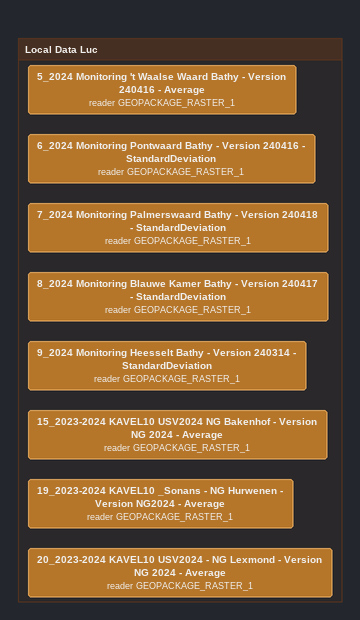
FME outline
Bookmark: Local Data Luc
5_2024 Monitoring 't Waalse Waard Bathy - Version 240416 - Average (reader GEOPACKAGE_RASTER_1)
6_2024 Monitoring Pontwaard Bathy - Version 240416 - StandardDeviation (reader GEOPACKAGE_RASTER_1)
7_2024 Monitoring Palmerswaard Bathy - Version 240418 - StandardDeviation (reader GEOPACKAGE_RASTER_1)
8_2024 Monitoring Blauwe Kamer Bathy - Version 240417 - StandardDeviation (reader GEOPACKAGE_RASTER_1)
9_2024 Monitoring Heesselt Bathy - Version 240314 - StandardDeviation (reader GEOPACKAGE_RASTER_1)
15_2023-2024 KAVEL10 USV2024 NG Bakenhof - Version NG 2024 - Average (reader GEOPACKAGE_RASTER_1)
19_2023-2024 KAVEL10 _Sonans - NG Hurwenen - Version NG2024 - Average (reader GEOPACKAGE_RASTER_1)
20_2023-2024 KAVEL10 USV2024 - NG Lexmond - Version NG 2024 - Average (reader GEOPACKAGE_RASTER_1)
